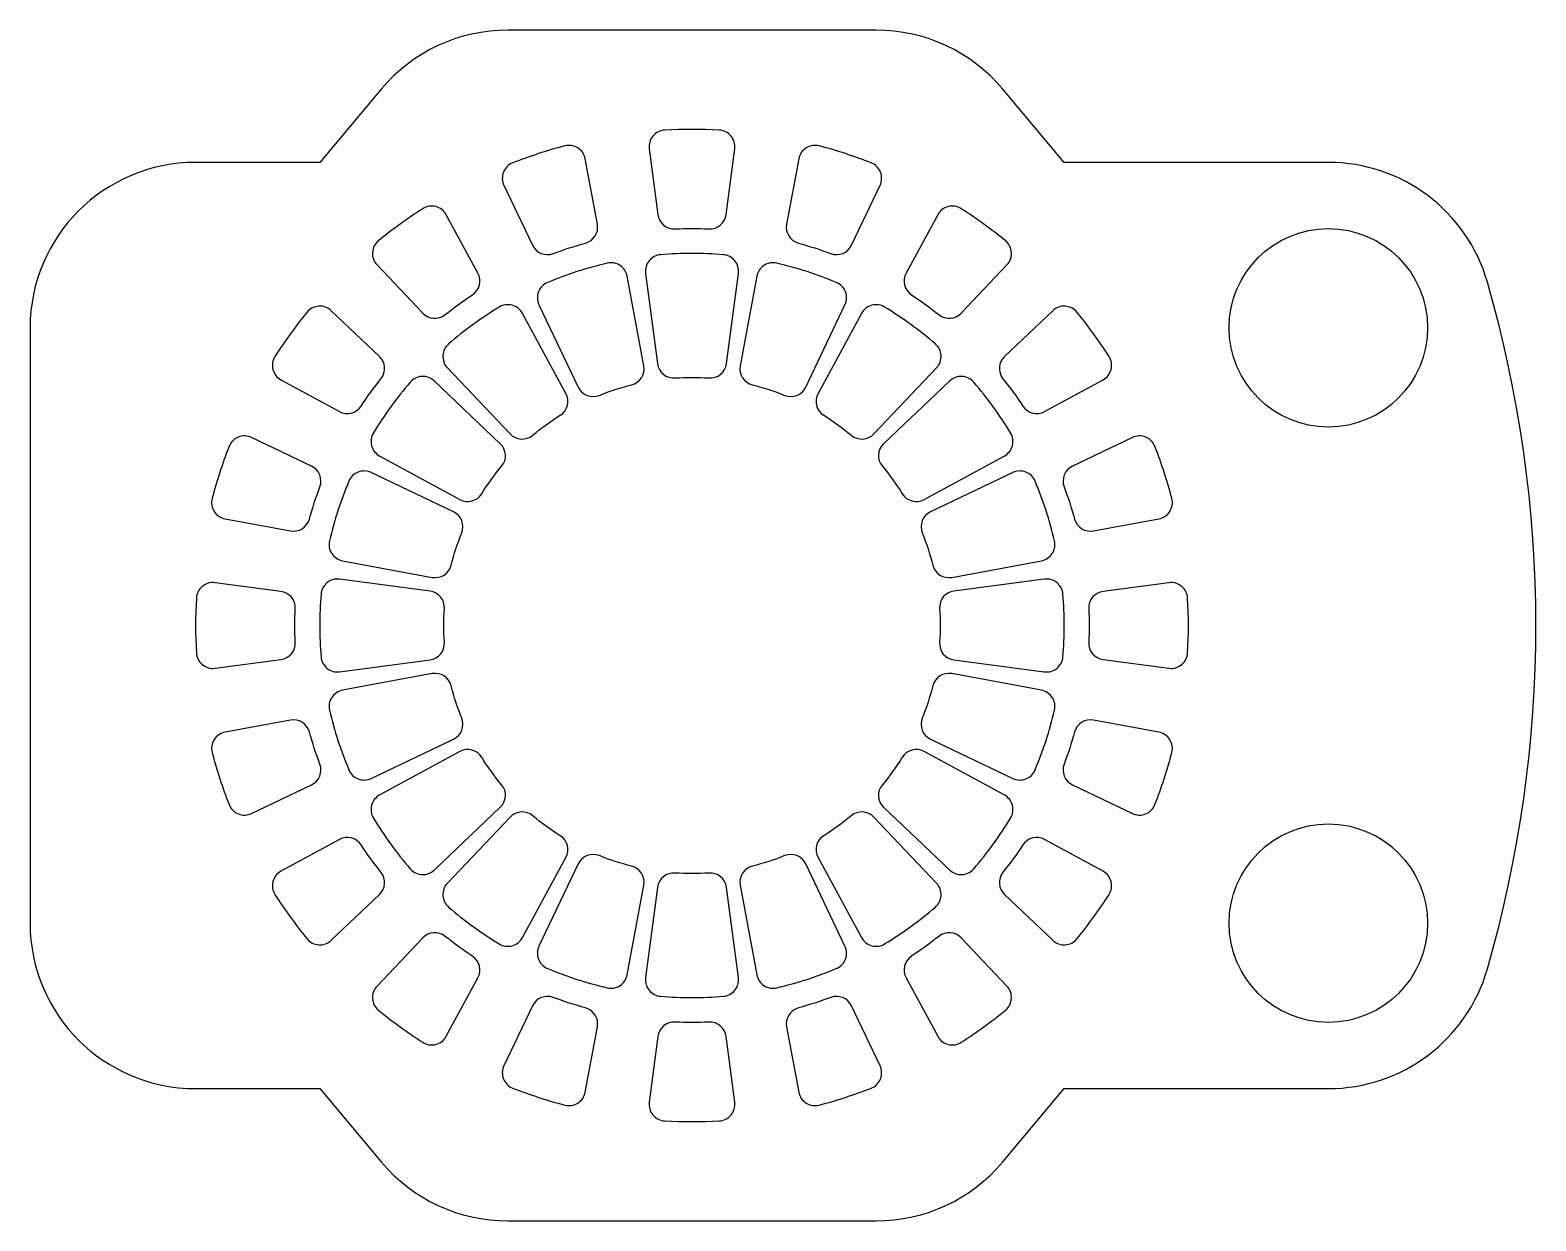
# Model space of a CAD drawing. Header units: metres. Extents: x 4120.6 to 4188.9, y -32.6 to 21.4.
import ezdxf

# ---------------------------------------------------------------- set-up
doc = ezdxf.new("R2010")
doc.units = ezdxf.units.M
doc.layers.get('0').update_dxf_attribs({"linetype": 'CONTINUOUS'})

msp = doc.modelspace()

# ---------------------------------------------------------------- linework, layer by layer
for points in [[(4167.492056, 15.448273), (4164.705484, 18.76918, 0.221694663), (4158.960151, 21.448273), (4142.273961, 21.448273, 0.221694663), (4136.528628, 18.76918), (4133.742056, 15.448273), (4128.117056, 15.448273, 0.414213562), (4120.617056, 7.948273), (4120.617056, -19.051727, 0.414213562), (4128.117056, -26.551727), (4133.742056, -26.551727), (4136.528628, -29.872634, 0.221694663), (4142.273961, -32.551727), (4158.960151, -32.551727, 0.221694663), (4164.705484, -29.872634), (4167.492056, -26.551727), (4179.460546, -26.551727, 0.33422347), (4186.667237, -21.12865, 0.141223007), (4186.667237, 10.025196, 0.33422347), (4179.460546, 15.448273)], [(4152.162628, 13.083219), (4152.55552, 16.067532, 0.436633403), (4151.853139, 16.914294, 0.027489267), (4149.380973, 16.914294, 0.436633403), (4148.678592, 16.067532), (4149.071485, 13.083219, 0.388634832), (4149.847148, 12.4318, -0.021396133), (4151.386965, 12.4318, 0.388634832)], [(4146.328467, 12.648768), (4145.779927, 15.608429, 0.436633403), (4144.850259, 16.196699, 0.027489267), (4142.499089, 15.432758, 0.436633403), (4142.092749, 14.410392), (4143.388615, 11.693552, 0.388634832), (4144.327614, 11.313709, -0.021396133), (4145.792067, 11.789539, 0.388634832)], [(4157.845497, 11.693552), (4159.141363, 14.410392, 0.436633403), (4158.735023, 15.432758, 0.027489267), (4156.383854, 16.196699, 0.436633403), (4155.454186, 15.608429), (4154.905645, 12.648768, 0.388634832), (4155.442045, 11.789539, -0.021396133), (4156.906498, 11.313709, 0.388634832)], [(4140.914104, 10.432725), (4139.477825, 13.078022, 0.436633403), (4138.411873, 13.350217, 0.027489267), (4136.411848, 11.897115, 0.436633403), (4136.341324, 10.799221), (4138.413316, 8.615797, 0.388634832), (4139.423735, 8.544711, -0.021396133), (4140.669474, 9.449793, 0.388634832)], [(4162.820796, 8.615797), (4164.892788, 10.799221, 0.436633403), (4164.822264, 11.897115, 0.027489267), (4162.82224, 13.350217, 0.436633403), (4161.756287, 13.078022), (4160.320009, 10.432725, 0.388634832), (4160.564639, 9.449793, -0.021396133), (4161.810377, 8.544711, 0.388634832)], [(4149.053804, 6.322349, 0.396012192), (4149.848617, 5.671996, -0.034192782), (4151.385495, 5.671996, 0.396012192), (4152.180308, 6.322349), (4152.719513, 10.418017, 0.427908019), (4152.039133, 11.263244, 0.042210683), (4149.194979, 11.263244, 0.427908019), (4148.514599, 10.418017)], [(4143.682579, 8.986707), (4145.461024, 5.258119, 0.396012192), (4146.417906, 4.885207, -0.034192782), (4147.879564, 5.360128, 0.396012192), (4148.434506, 6.224262), (4147.681689, 10.286097, 0.427908019), (4146.77342, 10.879706, 0.042210683), (4144.068469, 10.000814, 0.427908019)], [(4152.799606, 6.224262, 0.396012192), (4153.354548, 5.360128, -0.034192782), (4154.816206, 4.885207, 0.396012192), (4155.773088, 5.258119), (4157.551534, 8.986707, 0.427908019), (4157.165643, 10.000815, 0.042210683), (4154.460692, 10.879706, 0.427908019), (4153.552423, 10.286097)], [(4136.449533, 6.652013), (4134.266109, 8.724005, 0.436633403), (4133.168215, 8.653481, 0.027489267), (4131.715112, 6.653457, 0.436633403), (4131.987308, 5.587505), (4134.632604, 4.151226, 0.388634832), (4135.615537, 4.395856, -0.021396133), (4136.520618, 5.641594, 0.388634832)], [(4142.372952, 3.135746, 0.396012192), (4143.398238, 3.076778, -0.034192782), (4144.641598, 3.980133, 0.396012192), (4144.902347, 4.973459), (4142.9312, 8.603861, 0.427908019), (4141.883949, 8.887746, 0.042210683), (4139.58298, 7.215994, 0.427908019), (4139.529353, 6.132274)], [(4158.302913, 8.603861), (4156.331765, 4.973459, 0.396012192), (4156.592514, 3.980133, -0.034192782), (4157.835875, 3.076778, 0.396012192), (4158.86116, 3.135746), (4161.70476, 6.132274, 0.427908019), (4161.651132, 7.215995, 0.042210683), (4159.350163, 8.887746, 0.427908019)], [(4166.601508, 4.151226), (4169.246805, 5.587505, 0.436633403), (4169.519, 6.653457, 0.027489267), (4168.065898, 8.653481, 0.436633403), (4166.968003, 8.724005), (4164.78458, 6.652013, 0.388634832), (4164.713494, 5.641594, -0.021396133), (4165.618576, 4.395856, 0.388634832)], [(4136.461469, 2.13413), (4140.091871, 0.162983, 0.396012192), (4141.085197, 0.423732, -0.034192782), (4141.988551, 1.667092, 0.396012192), (4141.929584, 2.692377), (4138.933055, 5.535977, 0.427908019), (4137.849335, 5.482349, 0.042210683), (4136.177584, 3.18138, 0.427908019)], [(4159.304529, 2.692377, 0.396012192), (4159.245561, 1.667092, -0.034192782), (4160.148915, 0.423732, 0.396012192), (4161.142242, 0.162983), (4164.772644, 2.13413, 0.427908019), (4165.056529, 3.181381, 0.042210683), (4163.384777, 5.482349, 0.427908019), (4162.301057, 5.535977)], [(4133.371778, 1.676714), (4130.654938, 2.972581, 0.436633403), (4129.632571, 2.56624, 0.027489267), (4128.86863, 0.215071, 0.436633403), (4129.456901, -0.714597), (4132.416562, -1.263138, 0.388634832), (4133.275791, -0.726738, -0.021396133), (4133.751621, 0.737715, 0.388634832)], [(4168.817551, -1.263138), (4171.777212, -0.714597, 0.436633403), (4172.365482, 0.215071, 0.027489267), (4171.601541, 2.56624, 0.436633403), (4170.579175, 2.972581), (4167.862335, 1.676714, 0.388634832), (4167.482492, 0.737715, -0.021396133), (4167.958321, -0.726738, 0.388634832)], [(4138.841068, -3.369176, 0.396012192), (4139.705201, -2.814235, -0.034192782), (4140.180123, -1.352577, 0.396012192), (4139.807211, -0.395694), (4136.078622, 1.382751, 0.427908019), (4135.064515, 0.99686, 0.042210683), (4134.185623, -1.708091, 0.427908019), (4134.779232, -2.61636)], [(4165.15549, 1.382751), (4161.426902, -0.395694, 0.396012192), (4161.05399, -1.352577, -0.034192782), (4161.528911, -2.814235, 0.396012192), (4162.393045, -3.369176), (4166.45488, -2.61636, 0.427908019), (4167.048489, -1.70809, 0.042210683), (4166.169597, 0.996861, 0.427908019)], [(4131.98211, -4.006155), (4128.997797, -3.613263, 0.436633403), (4128.151035, -4.315644, 0.027489267), (4128.151035, -6.78781, 0.436633403), (4128.997797, -7.490191), (4131.98211, -7.097298, 0.388634832), (4132.633529, -6.321635, -0.021396133), (4132.633529, -4.781818, 0.388634832)], [(4138.74298, -7.114979, 0.396012192), (4139.393334, -6.320166, -0.034192782), (4139.393334, -4.783288, 0.396012192), (4138.74298, -3.988475), (4134.647312, -3.44927, 0.427908019), (4133.802086, -4.12965, 0.042210683), (4133.802086, -6.973804, 0.427908019), (4134.647312, -7.654184)], [(4162.491132, -3.988475, 0.396012192), (4161.840779, -4.783288, -0.034192782), (4161.840779, -6.320166, 0.396012192), (4162.491132, -7.114979), (4166.5868, -7.654184, 0.427908019), (4167.432027, -6.973803, 0.042210683), (4167.432027, -4.12965, 0.427908019), (4166.5868, -3.44927)], [(4169.252002, -7.097298), (4172.236315, -7.490191, 0.436633403), (4173.083077, -6.78781, 0.027489267), (4173.083077, -4.315644, 0.436633403), (4172.236315, -3.613263), (4169.252002, -4.006155, 0.388634832), (4168.600583, -4.781818, -0.021396133), (4168.600583, -6.321635, 0.388634832)], [(4139.807211, -10.707759, 0.396012192), (4140.180123, -9.750876, -0.034192782), (4139.705201, -8.289219, 0.396012192), (4138.841068, -7.734277), (4134.779232, -8.487093, 0.427908019), (4134.185623, -9.395363, 0.042210683), (4135.064515, -12.100314, 0.427908019), (4136.078622, -12.486204)], [(4162.393045, -7.734277, 0.396012192), (4161.528911, -8.289219, -0.034192782), (4161.05399, -9.750876, 0.396012192), (4161.426902, -10.707759), (4165.15549, -12.486204, 0.427908019), (4166.169598, -12.100313, 0.042210683), (4167.048489, -9.395363, 0.427908019), (4166.45488, -8.487093)], [(4132.416562, -9.840316), (4129.456901, -10.388856, 0.436633403), (4128.86863, -11.318524, 0.027489267), (4129.632571, -13.669694, 0.436633403), (4130.654938, -14.076034), (4133.371778, -12.780167, 0.388634832), (4133.751621, -11.841169, -0.021396133), (4133.275791, -10.376716, 0.388634832)], [(4167.862335, -12.780167), (4170.579175, -14.076034, 0.436633403), (4171.601541, -13.669694, 0.027489267), (4172.365482, -11.318524, 0.436633403), (4171.777212, -10.388856), (4168.817551, -9.840316, 0.388634832), (4167.958321, -10.376716, -0.021396133), (4167.482492, -11.841169, 0.388634832)], [(4138.933055, -16.63943), (4141.929584, -13.795831, 0.396012192), (4141.988551, -12.770545, -0.034192782), (4141.085197, -11.527185, 0.396012192), (4140.091871, -11.266436), (4136.461469, -13.237583, 0.427908019), (4136.177584, -14.284834, 0.042210683), (4137.849335, -16.585803, 0.427908019)], [(4164.772644, -13.237583), (4161.142242, -11.266436, 0.396012192), (4160.148915, -11.527185, -0.034192782), (4159.245561, -12.770545, 0.396012192), (4159.304529, -13.795831), (4162.301057, -16.63943, 0.427908019), (4163.384777, -16.585802, 0.042210683), (4165.056529, -14.284834, 0.427908019)], [(4144.902347, -16.076912, 0.396012192), (4144.641598, -15.083586, -0.034192782), (4143.398238, -14.180232, 0.396012192), (4142.372952, -14.239199), (4139.529353, -17.235728, 0.427908019), (4139.582981, -18.319448, 0.042210683), (4141.883949, -19.991199, 0.427908019), (4142.9312, -19.707314)], [(4158.86116, -14.239199, 0.396012192), (4157.835875, -14.180232, -0.034192782), (4156.592514, -15.083586, 0.396012192), (4156.331765, -16.076912), (4158.302913, -19.707314, 0.427908019), (4159.350164, -19.991199, 0.042210683), (4161.651132, -18.319447, 0.427908019), (4161.70476, -17.235728)], [(4134.632604, -15.254679), (4131.987308, -16.690958, 0.436633403), (4131.715112, -17.75691, 0.027489267), (4133.168215, -19.756934, 0.436633403), (4134.266109, -19.827458), (4136.449533, -17.755467, 0.388634832), (4136.520618, -16.745048, -0.021396133), (4135.615537, -15.499309, 0.388634832)], [(4164.78458, -17.755467), (4166.968003, -19.827458, 0.436633403), (4168.065898, -19.756934, 0.027489267), (4169.519, -17.75691, 0.436633403), (4169.246805, -16.690958), (4166.601508, -15.254679, 0.388634832), (4165.618576, -15.499309, -0.021396133), (4164.713494, -16.745048, 0.388634832)], [(4148.434506, -17.327715, 0.396012192), (4147.879564, -16.463582, -0.034192782), (4146.417906, -15.98866, 0.396012192), (4145.461024, -16.361572), (4143.682579, -20.090161, 0.427908019), (4144.06847, -21.104268, 0.042210683), (4146.77342, -21.98316, 0.427908019), (4147.681689, -21.38955)], [(4157.551534, -20.090161), (4155.773088, -16.361572, 0.396012192), (4154.816206, -15.98866, -0.034192782), (4153.354548, -16.463582, 0.396012192), (4152.799606, -17.327715), (4153.552423, -21.38955, 0.427908019), (4154.460693, -21.983159, 0.042210677), (4157.165643, -21.104268, 0.427908019)], [(4152.180308, -17.425802, 0.396012192), (4151.385495, -16.775449, -0.034192782), (4149.848617, -16.775449, 0.396012192), (4149.053804, -17.425802), (4148.514599, -21.52147, 0.427908019), (4149.19498, -22.366697, 0.042210683), (4152.039133, -22.366697, 0.427908019), (4152.719513, -21.52147)], [(4138.413316, -19.71925), (4136.341324, -21.902674, 0.436633403), (4136.411848, -23.000568, 0.027489267), (4138.411873, -24.453671, 0.436633403), (4139.477825, -24.181475), (4140.914104, -21.536179, 0.388634832), (4140.669474, -20.553246, -0.021396133), (4139.423735, -19.648165, 0.388634832)], [(4160.320009, -21.536179), (4161.756287, -24.181475, 0.436633403), (4162.82224, -24.453671, 0.027489267), (4164.822264, -23.000568, 0.436633403), (4164.892788, -21.902674), (4162.820796, -19.71925, 0.388634832), (4161.810377, -19.648165, -0.021396133), (4160.564639, -20.553246, 0.388634832)], [(4143.388615, -22.797005), (4142.092749, -25.513845, 0.436633403), (4142.499089, -26.536211, 0.027489267), (4144.850259, -27.300153, 0.436633403), (4145.779927, -26.711882), (4146.328467, -23.752221, 0.388634832), (4145.792067, -22.892992, -0.021396133), (4144.327614, -22.417162, 0.388634832)], [(4154.905645, -23.752221), (4155.454186, -26.711882, 0.436633403), (4156.383854, -27.300153, 0.027489263), (4158.735023, -26.536211, 0.436633403), (4159.141363, -25.513845), (4157.845497, -22.797005, 0.388634832), (4156.906498, -22.417162, -0.021396133), (4155.442045, -22.892992, 0.388634832)], [(4149.071485, -24.186672), (4148.678592, -27.170985, 0.436633403), (4149.380973, -28.017747, 0.027489263), (4151.853139, -28.017747, 0.436633403), (4152.55552, -27.170985), (4152.162628, -24.186672, 0.388634832), (4151.386965, -23.535253, -0.021396133), (4149.847148, -23.535253, 0.388634832)]]:
    msp.add_lwpolyline(points, format="xyb", close=True)
for centre in [(4179.460546, 7.948273), (4179.460546, -19.051727)]:
    msp.add_circle(centre, 4.5)

doc.saveas('drawing.dxf')
